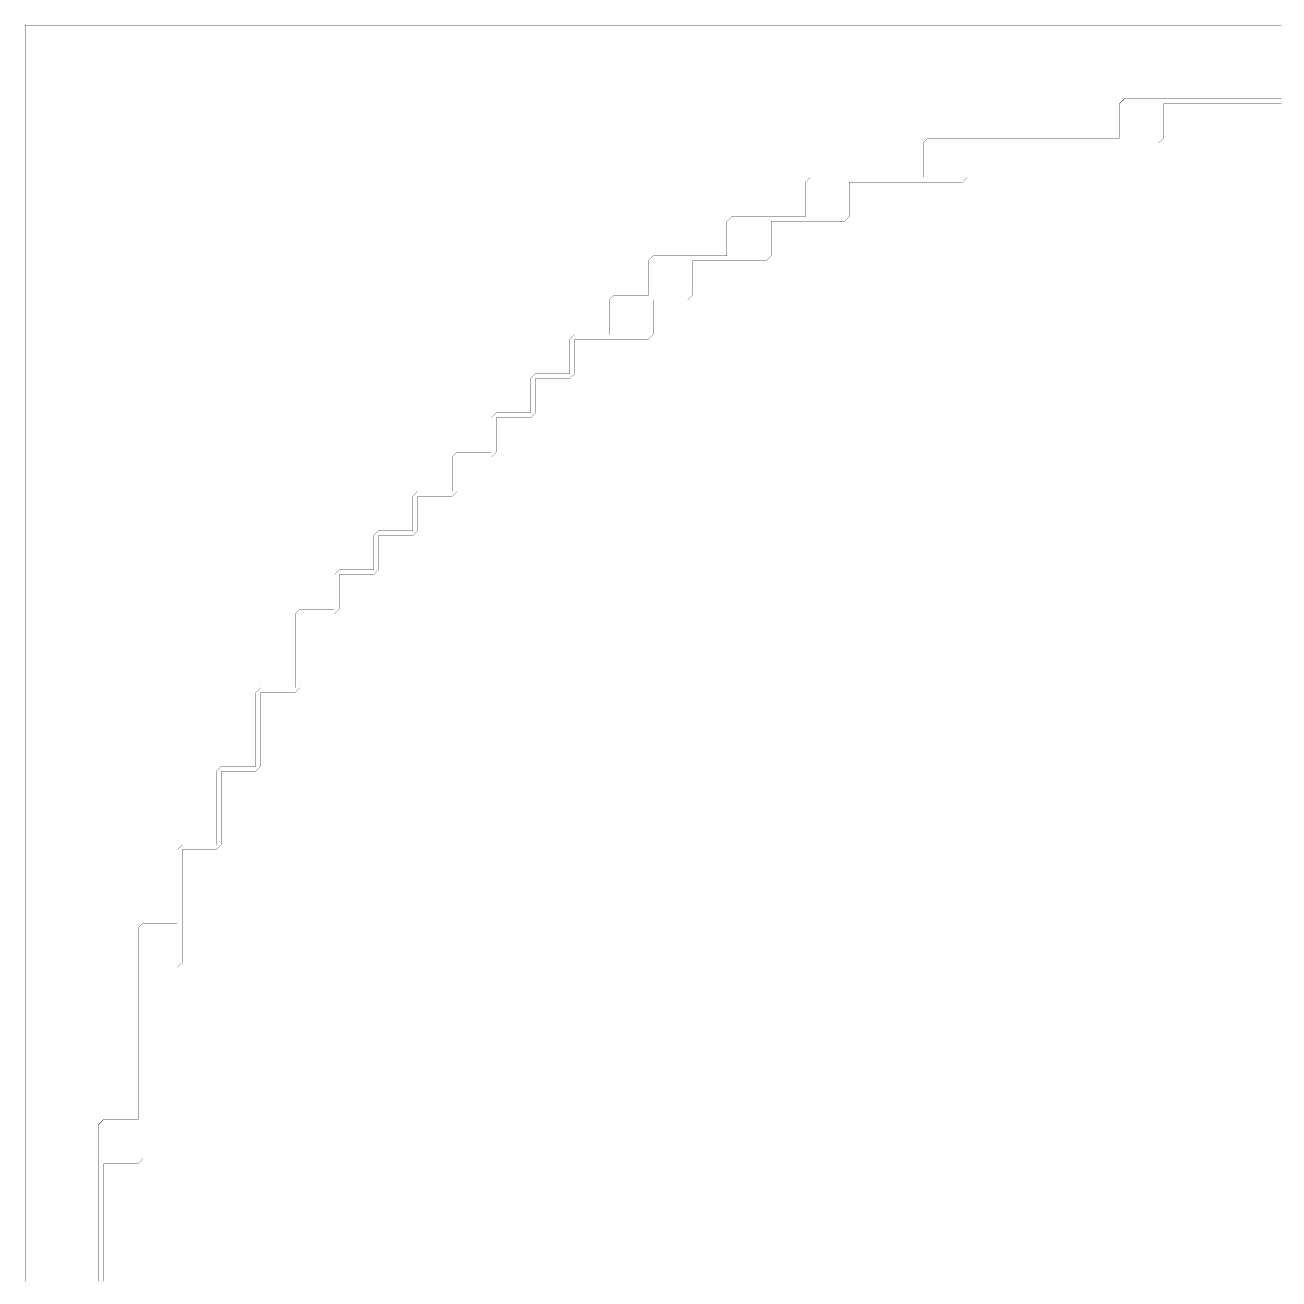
# Model space of a CAD drawing. Header units: metres. Extents: x 0 to 4990, y -4990 to 0.
# Drawn here: x 0 to 2495, y -2495 to 0 of the extents above; entities that cross this region are included whole.
import ezdxf

# ---------------------------------------------------------------- set-up
doc = ezdxf.new("R2010")
doc.units = ezdxf.units.M
doc.layers.add('conductor', color=1, linetype='Continuous')
doc.layers.add('substrate', color=5, linetype='Continuous')

msp = doc.modelspace()

# ---------------------------------------------------------------- linework, layer by layer
at = {"layer": 'conductor', "const_width": 0.5}
msp.add_lwpolyline([(2500, -156.25), (2490.234375, -156.25), (2480.46875, -156.25), (2470.703125, -156.25), (2460.9375, -156.25), (2451.171875, -156.25), (2441.40625, -156.25), (2431.640625, -156.25), (2421.875, -156.25), (2412.109375, -156.25), (2402.34375, -156.25), (2392.578125, -156.25), (2382.8125, -156.25), (2373.046875, -156.25), (2363.28125, -156.25), (2353.515625, -156.25), (2343.75, -156.25), (2333.984375, -156.25), (2324.21875, -156.25), (2314.453125, -156.25), (2304.6875, -156.25), (2294.921875, -156.25), (2285.15625, -156.25), (2275.390625, -156.25), (2265.625, -156.25), (2265.625, -166.015625), (2265.625, -175.78125), (2265.625, -185.546875), (2265.625, -195.3125), (2265.625, -205.078125), (2265.625, -214.84375), (2265.625, -224.609375), (2255.859375, -234.375), (2246.09375, -234.375), (2236.328125, -234.375), (2226.5625, -234.375), (2216.796875, -234.375), (2207.03125, -234.375), (2197.265625, -234.375), (2187.5, -234.375), (2177.734375, -234.375), (2167.96875, -234.375), (2158.203125, -234.375), (2148.4375, -234.375), (2138.671875, -234.375), (2128.90625, -234.375), (2119.140625, -234.375), (2109.375, -234.375), (2099.609375, -234.375), (2089.84375, -234.375), (2080.078125, -234.375), (2070.3125, -234.375), (2060.546875, -234.375), (2050.78125, -234.375), (2041.015625, -234.375), (2031.25, -234.375), (2021.484375, -234.375), (2011.71875, -234.375), (2001.953125, -234.375), (1992.1875, -234.375), (1982.421875, -234.375), (1972.65625, -234.375), (1962.890625, -234.375), (1953.125, -234.375), (1943.359375, -234.375), (1933.59375, -234.375), (1923.828125, -234.375), (1914.0625, -234.375), (1904.296875, -234.375), (1894.53125, -234.375), (1884.765625, -234.375), (1875, -234.375), (1875, -244.140625), (1875, -253.90625), (1875, -263.671875), (1875, -273.4375), (1875, -283.203125), (1875, -292.96875), (1875, -302.734375), (1865.234375, -312.5), (1855.46875, -312.5), (1845.703125, -312.5), (1835.9375, -312.5), (1826.171875, -312.5), (1816.40625, -312.5), (1806.640625, -312.5), (1796.875, -312.5), (1787.109375, -312.5), (1777.34375, -312.5), (1767.578125, -312.5), (1757.8125, -312.5), (1748.046875, -312.5), (1738.28125, -312.5), (1728.515625, -312.5), (1718.75, -312.5), (1708.984375, -312.5), (1699.21875, -312.5), (1689.453125, -312.5), (1679.6875, -312.5), (1669.921875, -312.5), (1660.15625, -312.5), (1650.390625, -312.5), (1640.625, -312.5), (1640.625, -322.265625), (1640.625, -332.03125), (1640.625, -341.796875), (1640.625, -351.5625), (1640.625, -361.328125), (1640.625, -371.09375), (1640.625, -380.859375), (1630.859375, -390.625), (1621.09375, -390.625), (1611.328125, -390.625), (1601.5625, -390.625), (1591.796875, -390.625), (1582.03125, -390.625), (1572.265625, -390.625), (1562.5, -390.625), (1552.734375, -390.625), (1542.96875, -390.625), (1533.203125, -390.625), (1523.4375, -390.625), (1513.671875, -390.625), (1503.90625, -390.625), (1494.140625, -390.625), (1484.375, -390.625), (1484.375, -400.390625), (1484.375, -410.15625), (1484.375, -419.921875), (1484.375, -429.6875), (1484.375, -439.453125), (1484.375, -449.21875), (1484.375, -458.984375), (1474.609375, -468.75), (1464.84375, -468.75), (1455.078125, -468.75), (1445.3125, -468.75), (1435.546875, -468.75), (1425.78125, -468.75), (1416.015625, -468.75), (1406.25, -468.75), (1396.484375, -468.75), (1386.71875, -468.75), (1376.953125, -468.75), (1367.1875, -468.75), (1357.421875, -468.75), (1347.65625, -468.75), (1337.890625, -468.75), (1328.125, -468.75), (1328.125, -478.515625), (1328.125, -488.28125), (1328.125, -498.046875), (1328.125, -507.8125), (1328.125, -517.578125), (1328.125, -527.34375), (1328.125, -537.109375), (1318.359375, -546.875), (1308.59375, -546.875), (1298.828125, -546.875), (1289.0625, -546.875), (1279.296875, -546.875), (1269.53125, -546.875), (1259.765625, -546.875), (1250, -546.875), (1250, -556.640625), (1250, -566.40625), (1250, -576.171875), (1250, -585.9375), (1250, -595.703125), (1250, -605.46875), (1250, -615.234375), (1240.234375, -625), (1230.46875, -625), (1220.703125, -625), (1210.9375, -625), (1201.171875, -625), (1191.40625, -625), (1181.640625, -625), (1171.875, -625), (1162.109375, -625), (1152.34375, -625), (1142.578125, -625), (1132.8125, -625), (1123.046875, -625), (1113.28125, -625), (1103.515625, -625), (1093.75, -625), (1093.75, -634.765625), (1093.75, -644.53125), (1093.75, -654.296875), (1093.75, -664.0625), (1093.75, -673.828125), (1093.75, -683.59375), (1093.75, -693.359375), (1083.984375, -703.125), (1074.21875, -703.125), (1064.453125, -703.125), (1054.6875, -703.125), (1044.921875, -703.125), (1035.15625, -703.125), (1025.390625, -703.125), (1015.625, -703.125), (1015.625, -712.890625), (1015.625, -722.65625), (1015.625, -732.421875), (1015.625, -742.1875), (1015.625, -751.953125), (1015.625, -761.71875), (1015.625, -771.484375), (1005.859375, -781.25), (996.09375, -781.25), (986.328125, -781.25), (976.5625, -781.25), (966.796875, -781.25), (957.03125, -781.25), (947.265625, -781.25), (937.5, -781.25), (937.5, -791.015625), (937.5, -800.78125), (937.5, -810.546875), (937.5, -820.3125), (937.5, -830.078125), (937.5, -839.84375), (937.5, -849.609375), (927.734375, -859.375), (917.96875, -859.375), (908.203125, -859.375), (898.4375, -859.375), (888.671875, -859.375), (878.90625, -859.375), (869.140625, -859.375), (859.375, -859.375), (859.375, -869.140625), (859.375, -878.90625), (859.375, -888.671875), (859.375, -898.4375), (859.375, -908.203125), (859.375, -917.96875), (859.375, -927.734375), (849.609375, -937.5), (839.84375, -937.5), (830.078125, -937.5), (820.3125, -937.5), (810.546875, -937.5), (800.78125, -937.5), (791.015625, -937.5), (781.25, -937.5), (781.25, -947.265625), (781.25, -957.03125), (781.25, -966.796875), (781.25, -976.5625), (781.25, -986.328125), (781.25, -996.09375), (781.25, -1005.859375), (771.484375, -1015.625), (761.71875, -1015.625), (751.953125, -1015.625), (742.1875, -1015.625), (732.421875, -1015.625), (722.65625, -1015.625), (712.890625, -1015.625), (703.125, -1015.625), (703.125, -1025.390625), (703.125, -1035.15625), (703.125, -1044.921875), (703.125, -1054.6875), (703.125, -1064.453125), (703.125, -1074.21875), (703.125, -1083.984375), (693.359375, -1093.75), (683.59375, -1093.75), (673.828125, -1093.75), (664.0625, -1093.75), (654.296875, -1093.75), (644.53125, -1093.75), (634.765625, -1093.75), (625, -1093.75), (625, -1103.515625), (625, -1113.28125), (625, -1123.046875), (625, -1132.8125), (625, -1142.578125), (625, -1152.34375), (625, -1162.109375), (615.234375, -1171.875), (605.46875, -1171.875), (595.703125, -1171.875), (585.9375, -1171.875), (576.171875, -1171.875), (566.40625, -1171.875), (556.640625, -1171.875), (546.875, -1171.875), (546.875, -1181.640625), (546.875, -1191.40625), (546.875, -1201.171875), (546.875, -1210.9375), (546.875, -1220.703125), (546.875, -1230.46875), (546.875, -1240.234375), (546.875, -1250), (546.875, -1259.765625), (546.875, -1269.53125), (546.875, -1279.296875), (546.875, -1289.0625), (546.875, -1298.828125), (546.875, -1308.59375), (546.875, -1318.359375), (537.109375, -1328.125), (527.34375, -1328.125), (517.578125, -1328.125), (507.8125, -1328.125), (498.046875, -1328.125), (488.28125, -1328.125), (478.515625, -1328.125), (468.75, -1328.125), (468.75, -1337.890625), (468.75, -1347.65625), (468.75, -1357.421875), (468.75, -1367.1875), (468.75, -1376.953125), (468.75, -1386.71875), (468.75, -1396.484375), (468.75, -1406.25), (468.75, -1416.015625), (468.75, -1425.78125), (468.75, -1435.546875), (468.75, -1445.3125), (468.75, -1455.078125), (468.75, -1464.84375), (468.75, -1474.609375), (458.984375, -1484.375), (449.21875, -1484.375), (439.453125, -1484.375), (429.6875, -1484.375), (419.921875, -1484.375), (410.15625, -1484.375), (400.390625, -1484.375), (390.625, -1484.375), (390.625, -1494.140625), (390.625, -1503.90625), (390.625, -1513.671875), (390.625, -1523.4375), (390.625, -1533.203125), (390.625, -1542.96875), (390.625, -1552.734375), (390.625, -1562.5), (390.625, -1572.265625), (390.625, -1582.03125), (390.625, -1591.796875), (390.625, -1601.5625), (390.625, -1611.328125), (390.625, -1621.09375), (390.625, -1630.859375), (380.859375, -1640.625), (371.09375, -1640.625), (361.328125, -1640.625), (351.5625, -1640.625), (341.796875, -1640.625), (332.03125, -1640.625), (322.265625, -1640.625), (312.5, -1640.625), (312.5, -1650.390625), (312.5, -1660.15625), (312.5, -1669.921875), (312.5, -1679.6875), (312.5, -1689.453125), (312.5, -1699.21875), (312.5, -1708.984375), (312.5, -1718.75), (312.5, -1728.515625), (312.5, -1738.28125), (312.5, -1748.046875), (312.5, -1757.8125), (312.5, -1767.578125), (312.5, -1777.34375), (312.5, -1787.109375), (312.5, -1796.875), (312.5, -1806.640625), (312.5, -1816.40625), (312.5, -1826.171875), (312.5, -1835.9375), (312.5, -1845.703125), (312.5, -1855.46875), (312.5, -1865.234375), (302.734375, -1875), (292.96875, -1875), (283.203125, -1875), (273.4375, -1875), (263.671875, -1875), (253.90625, -1875), (244.140625, -1875), (234.375, -1875), (234.375, -1884.765625), (234.375, -1894.53125), (234.375, -1904.296875), (234.375, -1914.0625), (234.375, -1923.828125), (234.375, -1933.59375), (234.375, -1943.359375), (234.375, -1953.125), (234.375, -1962.890625), (234.375, -1972.65625), (234.375, -1982.421875), (234.375, -1992.1875), (234.375, -2001.953125), (234.375, -2011.71875), (234.375, -2021.484375), (234.375, -2031.25), (234.375, -2041.015625), (234.375, -2050.78125), (234.375, -2060.546875), (234.375, -2070.3125), (234.375, -2080.078125), (234.375, -2089.84375), (234.375, -2099.609375), (234.375, -2109.375), (234.375, -2119.140625), (234.375, -2128.90625), (234.375, -2138.671875), (234.375, -2148.4375), (234.375, -2158.203125), (234.375, -2167.96875), (234.375, -2177.734375), (234.375, -2187.5), (234.375, -2197.265625), (234.375, -2207.03125), (234.375, -2216.796875), (234.375, -2226.5625), (234.375, -2236.328125), (234.375, -2246.09375), (234.375, -2255.859375), (224.609375, -2265.625), (214.84375, -2265.625), (205.078125, -2265.625), (195.3125, -2265.625), (185.546875, -2265.625), (175.78125, -2265.625), (166.015625, -2265.625), (156.25, -2265.625), (156.25, -2275.390625), (156.25, -2285.15625), (156.25, -2294.921875), (156.25, -2304.6875), (156.25, -2314.453125), (156.25, -2324.21875), (156.25, -2333.984375), (156.25, -2343.75), (156.25, -2353.515625), (156.25, -2363.28125), (156.25, -2373.046875), (156.25, -2382.8125), (156.25, -2392.578125), (156.25, -2402.34375), (156.25, -2412.109375), (156.25, -2421.875), (156.25, -2431.640625), (156.25, -2441.40625), (156.25, -2451.171875), (156.25, -2460.9375), (156.25, -2470.703125), (156.25, -2480.46875), (156.25, -2490.234375), (156.25, -2500)], dxfattribs=at)
at = {"layer": 'substrate', "const_width": 0.5}
for points in [[(2500, 0), (2490.234375, 0), (2480.46875, 0), (2470.703125, 0), (2460.9375, 0), (2451.171875, 0), (2441.40625, 0), (2431.640625, 0), (2421.875, 0), (2412.109375, 0), (2402.34375, 0), (2392.578125, 0), (2382.8125, 0), (2373.046875, 0), (2363.28125, 0), (2353.515625, 0), (2343.75, 0), (2333.984375, 0), (2324.21875, 0), (2314.453125, 0), (2304.6875, 0), (2294.921875, 0), (2285.15625, 0), (2275.390625, 0), (2265.625, 0), (2255.859375, 0), (2246.09375, 0), (2236.328125, 0), (2226.5625, 0), (2216.796875, 0), (2207.03125, 0), (2197.265625, 0), (2187.5, 0), (2177.734375, 0), (2167.96875, 0), (2158.203125, 0), (2148.4375, 0), (2138.671875, 0), (2128.90625, 0), (2119.140625, 0), (2109.375, 0), (2099.609375, 0), (2089.84375, 0), (2080.078125, 0), (2070.3125, 0), (2060.546875, 0), (2050.78125, 0), (2041.015625, 0), (2031.25, 0), (2021.484375, 0), (2011.71875, 0), (2001.953125, 0), (1992.1875, 0), (1982.421875, 0), (1972.65625, 0), (1962.890625, 0), (1953.125, 0), (1943.359375, 0), (1933.59375, 0), (1923.828125, 0), (1914.0625, 0), (1904.296875, 0), (1894.53125, 0), (1884.765625, 0), (1875, 0), (1865.234375, 0), (1855.46875, 0), (1845.703125, 0), (1835.9375, 0), (1826.171875, 0), (1816.40625, 0), (1806.640625, 0), (1796.875, 0), (1787.109375, 0), (1777.34375, 0), (1767.578125, 0), (1757.8125, 0), (1748.046875, 0), (1738.28125, 0), (1728.515625, 0), (1718.75, 0), (1708.984375, 0), (1699.21875, 0), (1689.453125, 0), (1679.6875, 0), (1669.921875, 0), (1660.15625, 0), (1650.390625, 0), (1640.625, 0), (1630.859375, 0), (1621.09375, 0), (1611.328125, 0), (1601.5625, 0), (1591.796875, 0), (1582.03125, 0), (1572.265625, 0), (1562.5, 0), (1552.734375, 0), (1542.96875, 0), (1533.203125, 0), (1523.4375, 0), (1513.671875, 0), (1503.90625, 0), (1494.140625, 0), (1484.375, 0), (1474.609375, 0), (1464.84375, 0), (1455.078125, 0), (1445.3125, 0), (1435.546875, 0), (1425.78125, 0), (1416.015625, 0), (1406.25, 0), (1396.484375, 0), (1386.71875, 0), (1376.953125, 0), (1367.1875, 0), (1357.421875, 0), (1347.65625, 0), (1337.890625, 0), (1328.125, 0), (1318.359375, 0), (1308.59375, 0), (1298.828125, 0), (1289.0625, 0), (1279.296875, 0), (1269.53125, 0), (1259.765625, 0), (1250, 0), (1240.234375, 0), (1230.46875, 0), (1220.703125, 0), (1210.9375, 0), (1201.171875, 0), (1191.40625, 0), (1181.640625, 0), (1171.875, 0), (1162.109375, 0), (1152.34375, 0), (1142.578125, 0), (1132.8125, 0), (1123.046875, 0), (1113.28125, 0), (1103.515625, 0), (1093.75, 0), (1083.984375, 0), (1074.21875, 0), (1064.453125, 0), (1054.6875, 0), (1044.921875, 0), (1035.15625, 0), (1025.390625, 0), (1015.625, 0), (1005.859375, 0), (996.09375, 0), (986.328125, 0), (976.5625, 0), (966.796875, 0), (957.03125, 0), (947.265625, 0), (937.5, 0), (927.734375, 0), (917.96875, 0), (908.203125, 0), (898.4375, 0), (888.671875, 0), (878.90625, 0), (869.140625, 0), (859.375, 0), (849.609375, 0), (839.84375, 0), (830.078125, 0), (820.3125, 0), (810.546875, 0), (800.78125, 0), (791.015625, 0), (781.25, 0), (771.484375, 0), (761.71875, 0), (751.953125, 0), (742.1875, 0), (732.421875, 0), (722.65625, 0), (712.890625, 0), (703.125, 0), (693.359375, 0), (683.59375, 0), (673.828125, 0), (664.0625, 0), (654.296875, 0), (644.53125, 0), (634.765625, 0), (625, 0), (615.234375, 0), (605.46875, 0), (595.703125, 0), (585.9375, 0), (576.171875, 0), (566.40625, 0), (556.640625, 0), (546.875, 0), (537.109375, 0), (527.34375, 0), (517.578125, 0), (507.8125, 0), (498.046875, 0), (488.28125, 0), (478.515625, 0), (468.75, 0), (458.984375, 0), (449.21875, 0), (439.453125, 0), (429.6875, 0), (419.921875, 0), (410.15625, 0), (400.390625, 0), (390.625, 0), (380.859375, 0), (371.09375, 0), (361.328125, 0), (351.5625, 0), (341.796875, 0), (332.03125, 0), (322.265625, 0), (312.5, 0), (302.734375, 0), (292.96875, 0), (283.203125, 0), (273.4375, 0), (263.671875, 0), (253.90625, 0), (244.140625, 0), (234.375, 0), (224.609375, 0), (214.84375, 0), (205.078125, 0), (195.3125, 0), (185.546875, 0), (175.78125, 0), (166.015625, 0), (156.25, 0), (146.484375, 0), (136.71875, 0), (126.953125, 0), (117.1875, 0), (107.421875, 0), (97.65625, 0), (87.890625, 0), (78.125, 0), (68.359375, 0), (58.59375, 0), (48.828125, 0), (39.0625, 0), (29.296875, 0), (19.53125, 0), (9.765625, 0), (0, 0), (0, -9.765625), (0, -19.53125), (0, -29.296875), (0, -39.0625), (0, -48.828125), (0, -58.59375), (0, -68.359375), (0, -78.125), (0, -87.890625), (0, -97.65625), (0, -107.421875), (0, -117.1875), (0, -126.953125), (0, -136.71875), (0, -146.484375), (0, -156.25), (0, -166.015625), (0, -175.78125), (0, -185.546875), (0, -195.3125), (0, -205.078125), (0, -214.84375), (0, -224.609375), (0, -234.375), (0, -244.140625), (0, -253.90625), (0, -263.671875), (0, -273.4375), (0, -283.203125), (0, -292.96875), (0, -302.734375), (0, -312.5), (0, -322.265625), (0, -332.03125), (0, -341.796875), (0, -351.5625), (0, -361.328125), (0, -371.09375), (0, -380.859375), (0, -390.625), (0, -400.390625), (0, -410.15625), (0, -419.921875), (0, -429.6875), (0, -439.453125), (0, -449.21875), (0, -458.984375), (0, -468.75), (0, -478.515625), (0, -488.28125), (0, -498.046875), (0, -507.8125), (0, -517.578125), (0, -527.34375), (0, -537.109375), (0, -546.875), (0, -556.640625), (0, -566.40625), (0, -576.171875), (0, -585.9375), (0, -595.703125), (0, -605.46875), (0, -615.234375), (0, -625), (0, -634.765625), (0, -644.53125), (0, -654.296875), (0, -664.0625), (0, -673.828125), (0, -683.59375), (0, -693.359375), (0, -703.125), (0, -712.890625), (0, -722.65625), (0, -732.421875), (0, -742.1875), (0, -751.953125), (0, -761.71875), (0, -771.484375), (0, -781.25), (0, -791.015625), (0, -800.78125), (0, -810.546875), (0, -820.3125), (0, -830.078125), (0, -839.84375), (0, -849.609375), (0, -859.375), (0, -869.140625), (0, -878.90625), (0, -888.671875), (0, -898.4375), (0, -908.203125), (0, -917.96875), (0, -927.734375), (0, -937.5), (0, -947.265625), (0, -957.03125), (0, -966.796875), (0, -976.5625), (0, -986.328125), (0, -996.09375), (0, -1005.859375), (0, -1015.625), (0, -1025.390625), (0, -1035.15625), (0, -1044.921875), (0, -1054.6875), (0, -1064.453125), (0, -1074.21875), (0, -1083.984375), (0, -1093.75), (0, -1103.515625), (0, -1113.28125), (0, -1123.046875), (0, -1132.8125), (0, -1142.578125), (0, -1152.34375), (0, -1162.109375), (0, -1171.875), (0, -1181.640625), (0, -1191.40625), (0, -1201.171875), (0, -1210.9375), (0, -1220.703125), (0, -1230.46875), (0, -1240.234375), (0, -1250), (0, -1259.765625), (0, -1269.53125), (0, -1279.296875), (0, -1289.0625), (0, -1298.828125), (0, -1308.59375), (0, -1318.359375), (0, -1328.125), (0, -1337.890625), (0, -1347.65625), (0, -1357.421875), (0, -1367.1875), (0, -1376.953125), (0, -1386.71875), (0, -1396.484375), (0, -1406.25), (0, -1416.015625), (0, -1425.78125), (0, -1435.546875), (0, -1445.3125), (0, -1455.078125), (0, -1464.84375), (0, -1474.609375), (0, -1484.375), (0, -1494.140625), (0, -1503.90625), (0, -1513.671875), (0, -1523.4375), (0, -1533.203125), (0, -1542.96875), (0, -1552.734375), (0, -1562.5), (0, -1572.265625), (0, -1582.03125), (0, -1591.796875), (0, -1601.5625), (0, -1611.328125), (0, -1621.09375), (0, -1630.859375), (0, -1640.625), (0, -1650.390625), (0, -1660.15625), (0, -1669.921875), (0, -1679.6875), (0, -1689.453125), (0, -1699.21875), (0, -1708.984375), (0, -1718.75), (0, -1728.515625), (0, -1738.28125), (0, -1748.046875), (0, -1757.8125), (0, -1767.578125), (0, -1777.34375), (0, -1787.109375), (0, -1796.875), (0, -1806.640625), (0, -1816.40625), (0, -1826.171875), (0, -1835.9375), (0, -1845.703125), (0, -1855.46875), (0, -1865.234375), (0, -1875), (0, -1884.765625), (0, -1894.53125), (0, -1904.296875), (0, -1914.0625), (0, -1923.828125), (0, -1933.59375), (0, -1943.359375), (0, -1953.125), (0, -1962.890625), (0, -1972.65625), (0, -1982.421875), (0, -1992.1875), (0, -2001.953125), (0, -2011.71875), (0, -2021.484375), (0, -2031.25), (0, -2041.015625), (0, -2050.78125), (0, -2060.546875), (0, -2070.3125), (0, -2080.078125), (0, -2089.84375), (0, -2099.609375), (0, -2109.375), (0, -2119.140625), (0, -2128.90625), (0, -2138.671875), (0, -2148.4375), (0, -2158.203125), (0, -2167.96875), (0, -2177.734375), (0, -2187.5), (0, -2197.265625), (0, -2207.03125), (0, -2216.796875), (0, -2226.5625), (0, -2236.328125), (0, -2246.09375), (0, -2255.859375), (0, -2265.625), (0, -2275.390625), (0, -2285.15625), (0, -2294.921875), (0, -2304.6875), (0, -2314.453125), (0, -2324.21875), (0, -2333.984375), (0, -2343.75), (0, -2353.515625), (0, -2363.28125), (0, -2373.046875), (0, -2382.8125), (0, -2392.578125), (0, -2402.34375), (0, -2412.109375), (0, -2421.875), (0, -2431.640625), (0, -2441.40625), (0, -2451.171875), (0, -2460.9375), (0, -2470.703125), (0, -2480.46875), (0, -2490.234375), (0, -2500)], [(146.484375, -2500), (146.484375, -2490.234375), (146.484375, -2480.46875), (146.484375, -2470.703125), (146.484375, -2460.9375), (146.484375, -2451.171875), (146.484375, -2441.40625), (146.484375, -2431.640625), (146.484375, -2421.875), (146.484375, -2412.109375), (146.484375, -2402.34375), (146.484375, -2392.578125), (146.484375, -2382.8125), (146.484375, -2373.046875), (146.484375, -2363.28125), (146.484375, -2353.515625), (146.484375, -2343.75), (146.484375, -2333.984375), (146.484375, -2324.21875), (146.484375, -2314.453125), (146.484375, -2304.6875), (146.484375, -2294.921875), (146.484375, -2285.15625), (146.484375, -2275.390625), (146.484375, -2265.625), (146.484375, -2255.859375), (146.484375, -2246.09375), (146.484375, -2236.328125), (146.484375, -2226.5625), (146.484375, -2216.796875), (146.484375, -2207.03125), (146.484375, -2197.265625), (146.484375, -2187.5), (156.25, -2177.734375), (166.015625, -2177.734375), (175.78125, -2177.734375), (185.546875, -2177.734375), (195.3125, -2177.734375), (205.078125, -2177.734375), (214.84375, -2177.734375), (224.609375, -2177.734375), (224.609375, -2167.96875), (224.609375, -2158.203125), (224.609375, -2148.4375), (224.609375, -2138.671875), (224.609375, -2128.90625), (224.609375, -2119.140625), (224.609375, -2109.375), (224.609375, -2099.609375), (224.609375, -2089.84375), (224.609375, -2080.078125), (224.609375, -2070.3125), (224.609375, -2060.546875), (224.609375, -2050.78125), (224.609375, -2041.015625), (224.609375, -2031.25), (224.609375, -2021.484375), (224.609375, -2011.71875), (224.609375, -2001.953125), (224.609375, -1992.1875), (224.609375, -1982.421875), (224.609375, -1972.65625), (224.609375, -1962.890625), (224.609375, -1953.125), (224.609375, -1943.359375), (224.609375, -1933.59375), (224.609375, -1923.828125), (224.609375, -1914.0625), (224.609375, -1904.296875), (224.609375, -1894.53125), (224.609375, -1884.765625), (224.609375, -1875), (224.609375, -1865.234375), (224.609375, -1855.46875), (224.609375, -1845.703125), (224.609375, -1835.9375), (224.609375, -1826.171875), (224.609375, -1816.40625), (224.609375, -1806.640625), (224.609375, -1796.875), (234.375, -1787.109375), (244.140625, -1787.109375), (253.90625, -1787.109375), (263.671875, -1787.109375), (273.4375, -1787.109375), (283.203125, -1787.109375), (292.96875, -1787.109375), (302.734375, -1787.109375), (302.734375, -1777.34375), (302.734375, -1767.578125), (302.734375, -1757.8125), (302.734375, -1748.046875), (302.734375, -1738.28125), (302.734375, -1728.515625), (302.734375, -1718.75), (302.734375, -1708.984375), (302.734375, -1699.21875), (302.734375, -1689.453125), (302.734375, -1679.6875), (302.734375, -1669.921875), (302.734375, -1660.15625), (302.734375, -1650.390625), (302.734375, -1640.625), (312.5, -1630.859375), (322.265625, -1630.859375), (332.03125, -1630.859375), (341.796875, -1630.859375), (351.5625, -1630.859375), (361.328125, -1630.859375), (371.09375, -1630.859375), (380.859375, -1630.859375), (380.859375, -1621.09375), (380.859375, -1611.328125), (380.859375, -1601.5625), (380.859375, -1591.796875), (380.859375, -1582.03125), (380.859375, -1572.265625), (380.859375, -1562.5), (380.859375, -1552.734375), (380.859375, -1542.96875), (380.859375, -1533.203125), (380.859375, -1523.4375), (380.859375, -1513.671875), (380.859375, -1503.90625), (380.859375, -1494.140625), (380.859375, -1484.375), (390.625, -1474.609375), (400.390625, -1474.609375), (410.15625, -1474.609375), (419.921875, -1474.609375), (429.6875, -1474.609375), (439.453125, -1474.609375), (449.21875, -1474.609375), (458.984375, -1474.609375), (458.984375, -1464.84375), (458.984375, -1455.078125), (458.984375, -1445.3125), (458.984375, -1435.546875), (458.984375, -1425.78125), (458.984375, -1416.015625), (458.984375, -1406.25), (458.984375, -1396.484375), (458.984375, -1386.71875), (458.984375, -1376.953125), (458.984375, -1367.1875), (458.984375, -1357.421875), (458.984375, -1347.65625), (458.984375, -1337.890625), (458.984375, -1328.125), (468.75, -1318.359375), (478.515625, -1318.359375), (488.28125, -1318.359375), (498.046875, -1318.359375), (507.8125, -1318.359375), (517.578125, -1318.359375), (527.34375, -1318.359375), (537.109375, -1318.359375), (537.109375, -1308.59375), (537.109375, -1298.828125), (537.109375, -1289.0625), (537.109375, -1279.296875), (537.109375, -1269.53125), (537.109375, -1259.765625), (537.109375, -1250), (537.109375, -1240.234375), (537.109375, -1230.46875), (537.109375, -1220.703125), (537.109375, -1210.9375), (537.109375, -1201.171875), (537.109375, -1191.40625), (537.109375, -1181.640625), (537.109375, -1171.875), (546.875, -1162.109375), (556.640625, -1162.109375), (566.40625, -1162.109375), (576.171875, -1162.109375), (585.9375, -1162.109375), (595.703125, -1162.109375), (605.46875, -1162.109375), (615.234375, -1162.109375), (615.234375, -1152.34375), (615.234375, -1142.578125), (615.234375, -1132.8125), (615.234375, -1123.046875), (615.234375, -1113.28125), (615.234375, -1103.515625), (615.234375, -1093.75), (625, -1083.984375), (634.765625, -1083.984375), (644.53125, -1083.984375), (654.296875, -1083.984375), (664.0625, -1083.984375), (673.828125, -1083.984375), (683.59375, -1083.984375), (693.359375, -1083.984375), (693.359375, -1074.21875), (693.359375, -1064.453125), (693.359375, -1054.6875), (693.359375, -1044.921875), (693.359375, -1035.15625), (693.359375, -1025.390625), (693.359375, -1015.625), (703.125, -1005.859375), (712.890625, -1005.859375), (722.65625, -1005.859375), (732.421875, -1005.859375), (742.1875, -1005.859375), (751.953125, -1005.859375), (761.71875, -1005.859375), (771.484375, -1005.859375), (771.484375, -996.09375), (771.484375, -986.328125), (771.484375, -976.5625), (771.484375, -966.796875), (771.484375, -957.03125), (771.484375, -947.265625), (771.484375, -937.5), (781.25, -927.734375), (791.015625, -927.734375), (800.78125, -927.734375), (810.546875, -927.734375), (820.3125, -927.734375), (830.078125, -927.734375), (839.84375, -927.734375), (849.609375, -927.734375), (849.609375, -917.96875), (849.609375, -908.203125), (849.609375, -898.4375), (849.609375, -888.671875), (849.609375, -878.90625), (849.609375, -869.140625), (849.609375, -859.375), (859.375, -849.609375), (869.140625, -849.609375), (878.90625, -849.609375), (888.671875, -849.609375), (898.4375, -849.609375), (908.203125, -849.609375), (917.96875, -849.609375), (927.734375, -849.609375), (927.734375, -839.84375), (927.734375, -830.078125), (927.734375, -820.3125), (927.734375, -810.546875), (927.734375, -800.78125), (927.734375, -791.015625), (927.734375, -781.25), (937.5, -771.484375), (947.265625, -771.484375), (957.03125, -771.484375), (966.796875, -771.484375), (976.5625, -771.484375), (986.328125, -771.484375), (996.09375, -771.484375), (1005.859375, -771.484375), (1005.859375, -761.71875), (1005.859375, -751.953125), (1005.859375, -742.1875), (1005.859375, -732.421875), (1005.859375, -722.65625), (1005.859375, -712.890625), (1005.859375, -703.125), (1015.625, -693.359375), (1025.390625, -693.359375), (1035.15625, -693.359375), (1044.921875, -693.359375), (1054.6875, -693.359375), (1064.453125, -693.359375), (1074.21875, -693.359375), (1083.984375, -693.359375), (1083.984375, -683.59375), (1083.984375, -673.828125), (1083.984375, -664.0625), (1083.984375, -654.296875), (1083.984375, -644.53125), (1083.984375, -634.765625), (1083.984375, -625), (1093.75, -615.234375), (1103.515625, -615.234375), (1113.28125, -615.234375), (1123.046875, -615.234375), (1132.8125, -615.234375), (1142.578125, -615.234375), (1152.34375, -615.234375), (1162.109375, -615.234375), (1162.109375, -605.46875), (1162.109375, -595.703125), (1162.109375, -585.9375), (1162.109375, -576.171875), (1162.109375, -566.40625), (1162.109375, -556.640625), (1162.109375, -546.875), (1171.875, -537.109375), (1181.640625, -537.109375), (1191.40625, -537.109375), (1201.171875, -537.109375), (1210.9375, -537.109375), (1220.703125, -537.109375), (1230.46875, -537.109375), (1240.234375, -537.109375), (1240.234375, -527.34375), (1240.234375, -517.578125), (1240.234375, -507.8125), (1240.234375, -498.046875), (1240.234375, -488.28125), (1240.234375, -478.515625), (1240.234375, -468.75), (1250, -458.984375), (1259.765625, -458.984375), (1269.53125, -458.984375), (1279.296875, -458.984375), (1289.0625, -458.984375), (1298.828125, -458.984375), (1308.59375, -458.984375), (1318.359375, -458.984375), (1328.125, -458.984375), (1337.890625, -458.984375), (1347.65625, -458.984375), (1357.421875, -458.984375), (1367.1875, -458.984375), (1376.953125, -458.984375), (1386.71875, -458.984375), (1396.484375, -458.984375), (1396.484375, -449.21875), (1396.484375, -439.453125), (1396.484375, -429.6875), (1396.484375, -419.921875), (1396.484375, -410.15625), (1396.484375, -400.390625), (1396.484375, -390.625), (1406.25, -380.859375), (1416.015625, -380.859375), (1425.78125, -380.859375), (1435.546875, -380.859375), (1445.3125, -380.859375), (1455.078125, -380.859375), (1464.84375, -380.859375), (1474.609375, -380.859375), (1484.375, -380.859375), (1494.140625, -380.859375), (1503.90625, -380.859375), (1513.671875, -380.859375), (1523.4375, -380.859375), (1533.203125, -380.859375), (1542.96875, -380.859375), (1552.734375, -380.859375), (1552.734375, -371.09375), (1552.734375, -361.328125), (1552.734375, -351.5625), (1552.734375, -341.796875), (1552.734375, -332.03125), (1552.734375, -322.265625), (1552.734375, -312.5), (1562.5, -302.734375), (1572.265625, -302.734375), (1582.03125, -302.734375), (1591.796875, -302.734375), (1601.5625, -302.734375), (1611.328125, -302.734375), (1621.09375, -302.734375), (1630.859375, -302.734375), (1640.625, -302.734375), (1650.390625, -302.734375), (1660.15625, -302.734375), (1669.921875, -302.734375), (1679.6875, -302.734375), (1689.453125, -302.734375), (1699.21875, -302.734375), (1708.984375, -302.734375), (1718.75, -302.734375), (1728.515625, -302.734375), (1738.28125, -302.734375), (1748.046875, -302.734375), (1757.8125, -302.734375), (1767.578125, -302.734375), (1777.34375, -302.734375), (1787.109375, -302.734375), (1787.109375, -292.96875), (1787.109375, -283.203125), (1787.109375, -273.4375), (1787.109375, -263.671875), (1787.109375, -253.90625), (1787.109375, -244.140625), (1787.109375, -234.375), (1796.875, -224.609375), (1806.640625, -224.609375), (1816.40625, -224.609375), (1826.171875, -224.609375), (1835.9375, -224.609375), (1845.703125, -224.609375), (1855.46875, -224.609375), (1865.234375, -224.609375), (1875, -224.609375), (1884.765625, -224.609375), (1894.53125, -224.609375), (1904.296875, -224.609375), (1914.0625, -224.609375), (1923.828125, -224.609375), (1933.59375, -224.609375), (1943.359375, -224.609375), (1953.125, -224.609375), (1962.890625, -224.609375), (1972.65625, -224.609375), (1982.421875, -224.609375), (1992.1875, -224.609375), (2001.953125, -224.609375), (2011.71875, -224.609375), (2021.484375, -224.609375), (2031.25, -224.609375), (2041.015625, -224.609375), (2050.78125, -224.609375), (2060.546875, -224.609375), (2070.3125, -224.609375), (2080.078125, -224.609375), (2089.84375, -224.609375), (2099.609375, -224.609375), (2109.375, -224.609375), (2119.140625, -224.609375), (2128.90625, -224.609375), (2138.671875, -224.609375), (2148.4375, -224.609375), (2158.203125, -224.609375), (2167.96875, -224.609375), (2177.734375, -224.609375), (2177.734375, -214.84375), (2177.734375, -205.078125), (2177.734375, -195.3125), (2177.734375, -185.546875), (2177.734375, -175.78125), (2177.734375, -166.015625), (2177.734375, -156.25), (2187.5, -146.484375), (2197.265625, -146.484375), (2207.03125, -146.484375), (2216.796875, -146.484375), (2226.5625, -146.484375), (2236.328125, -146.484375), (2246.09375, -146.484375), (2255.859375, -146.484375), (2265.625, -146.484375), (2275.390625, -146.484375), (2285.15625, -146.484375), (2294.921875, -146.484375), (2304.6875, -146.484375), (2314.453125, -146.484375), (2324.21875, -146.484375), (2333.984375, -146.484375), (2343.75, -146.484375), (2353.515625, -146.484375), (2363.28125, -146.484375), (2373.046875, -146.484375), (2382.8125, -146.484375), (2392.578125, -146.484375), (2402.34375, -146.484375), (2412.109375, -146.484375), (2421.875, -146.484375), (2431.640625, -146.484375), (2441.40625, -146.484375), (2451.171875, -146.484375), (2460.9375, -146.484375), (2470.703125, -146.484375), (2480.46875, -146.484375), (2490.234375, -146.484375), (2500, -146.484375)]]:
    msp.add_lwpolyline(points, dxfattribs=at)

doc.saveas('drawing.dxf')
